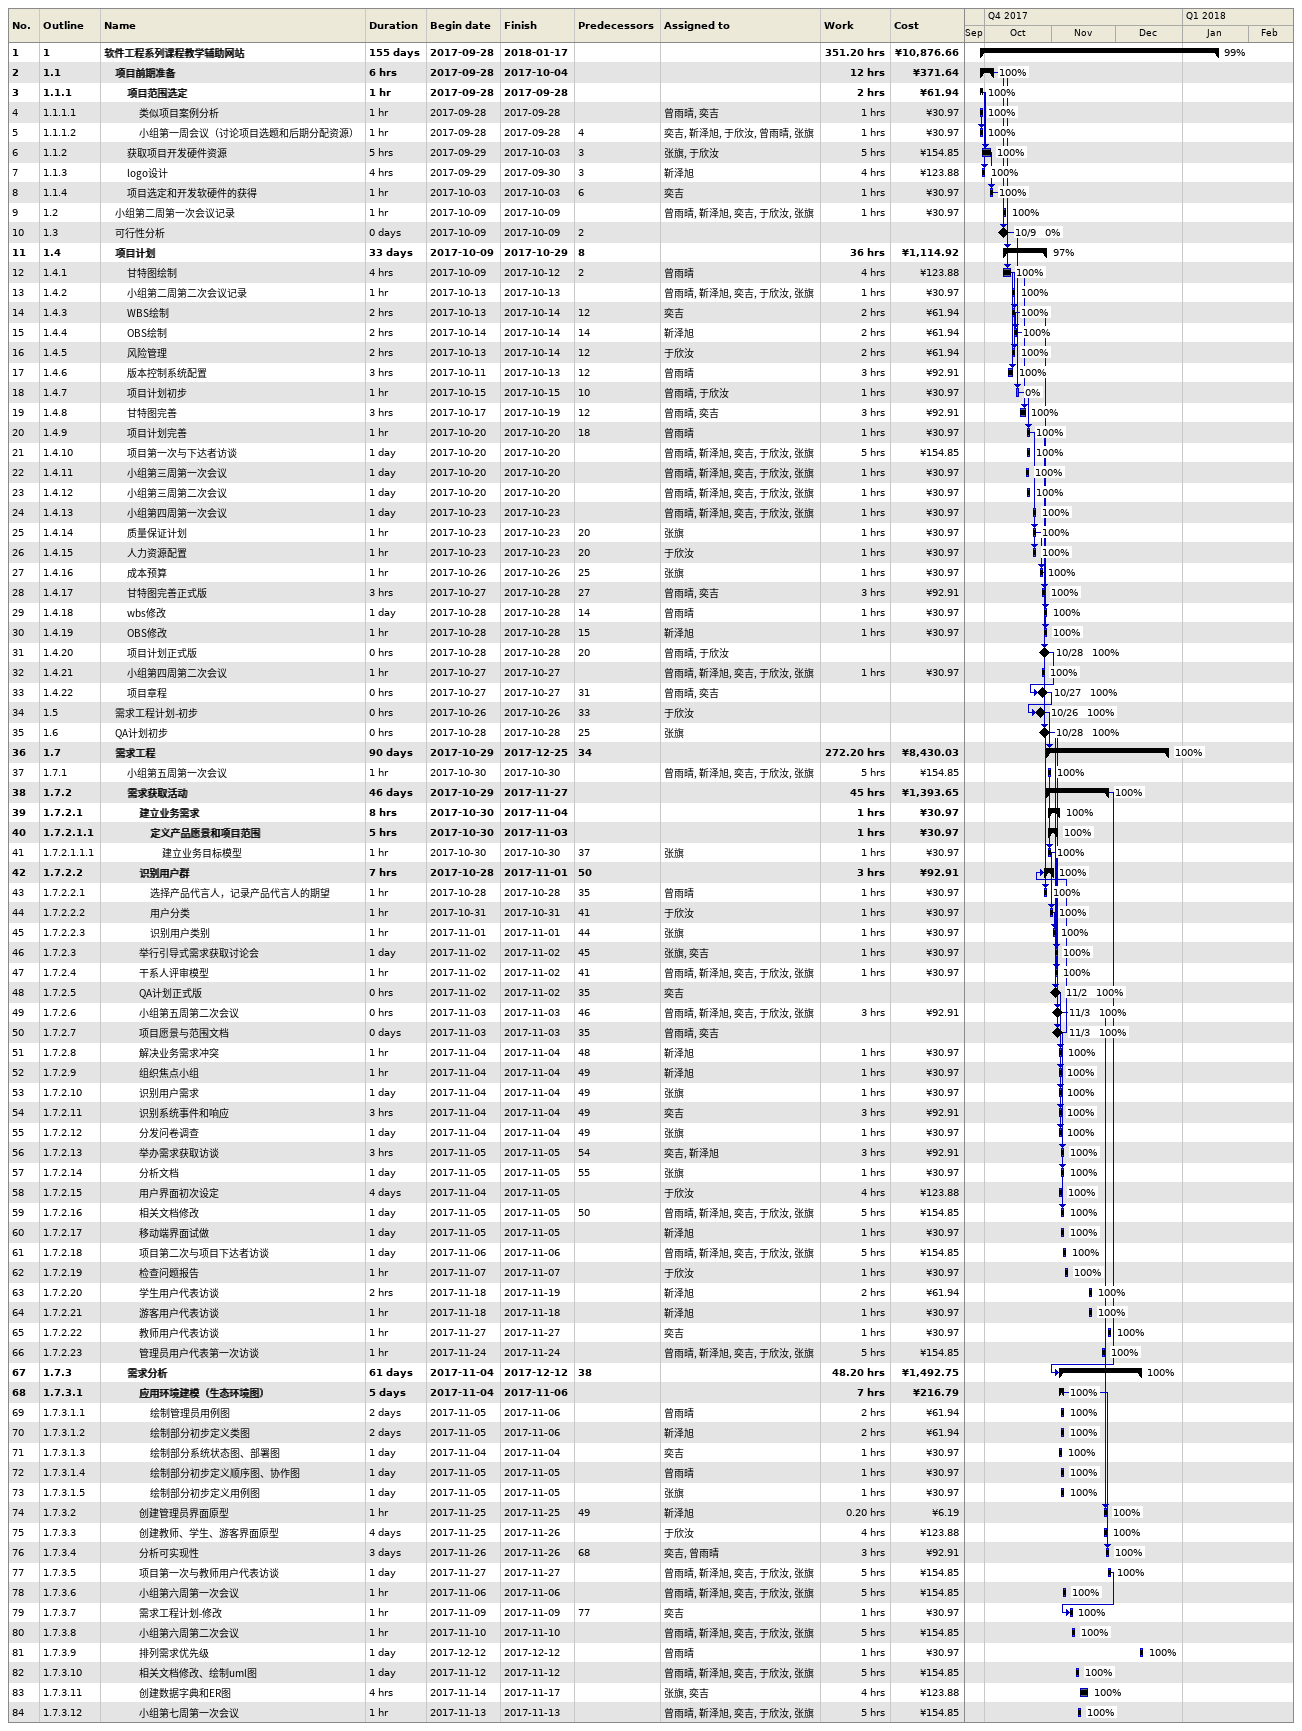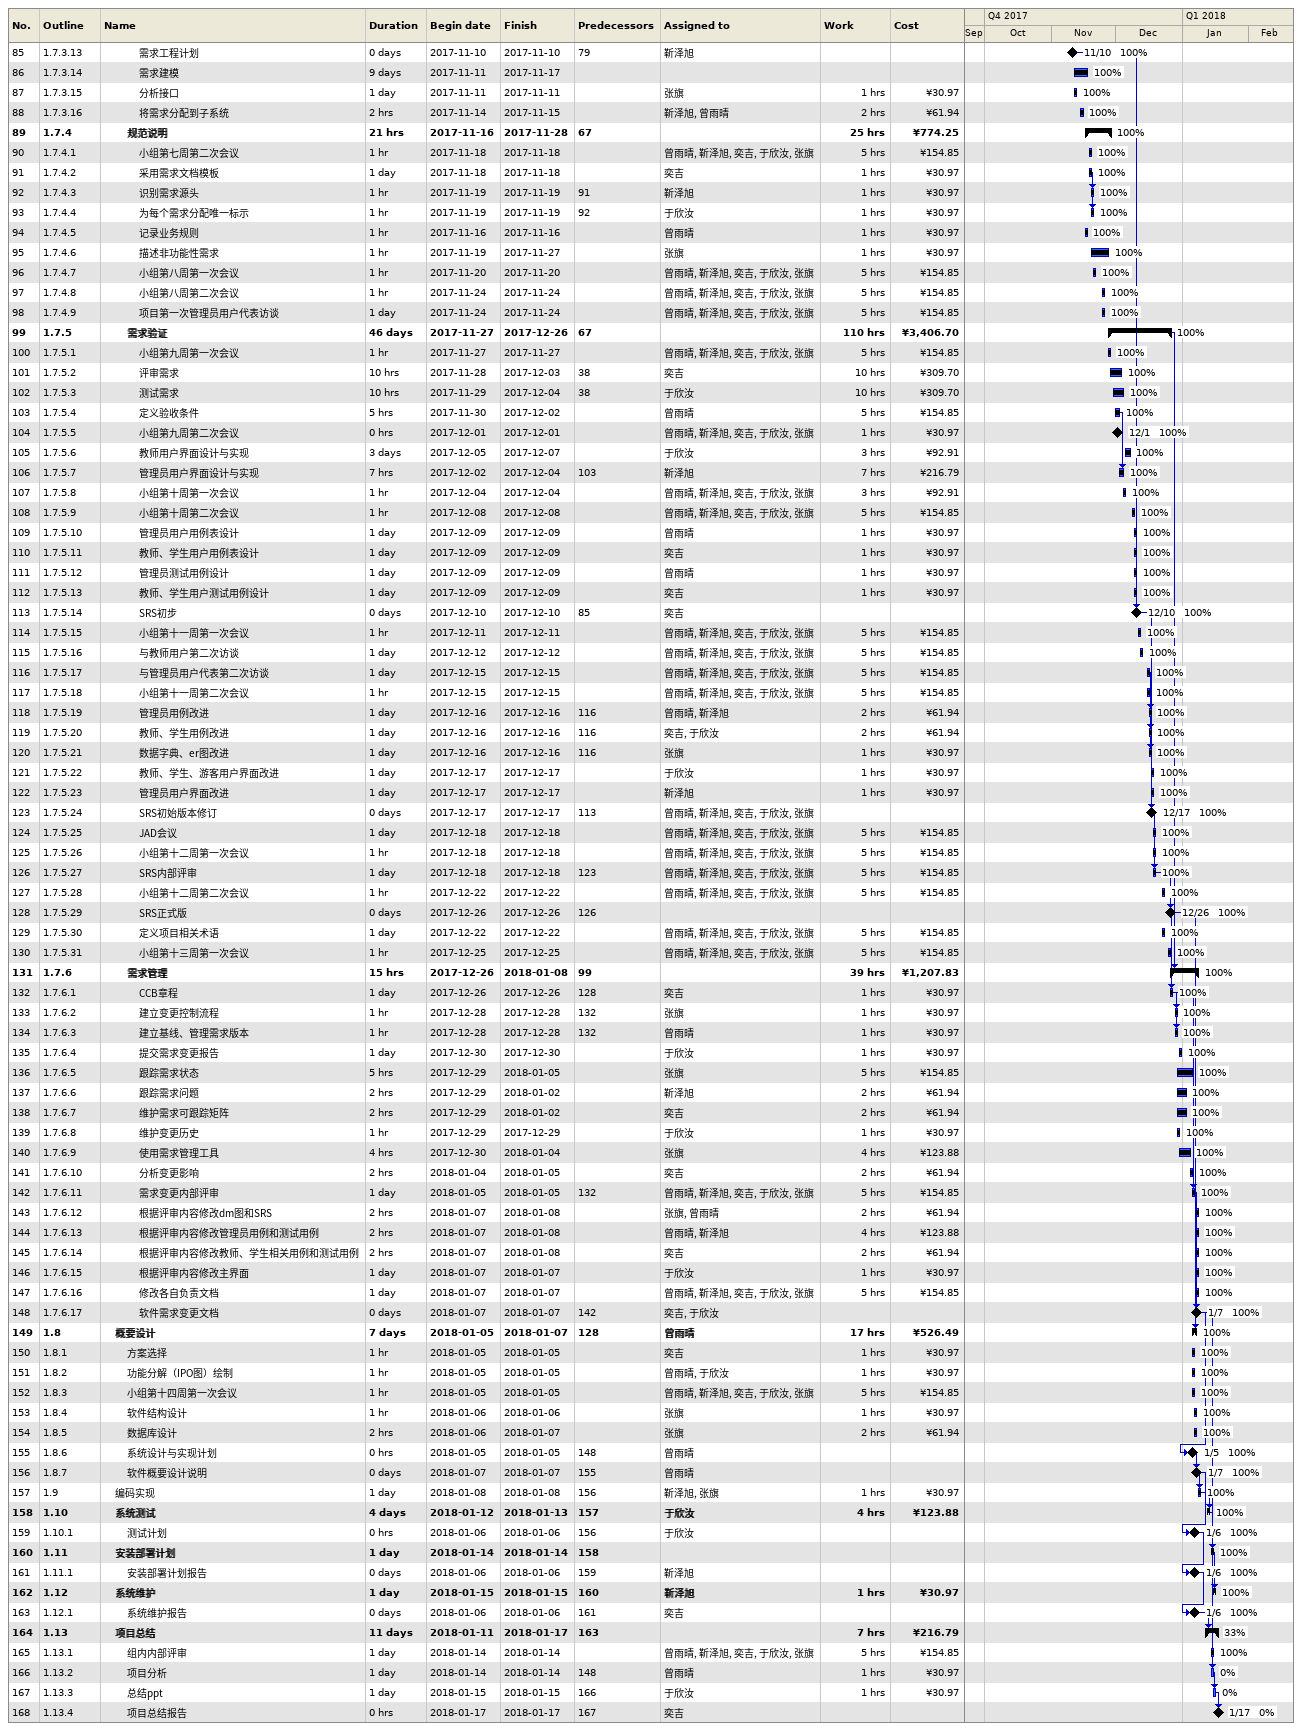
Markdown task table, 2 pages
| ID | WBS | Task | Duration | Start | Finish | Predecessors | Resources | % complete | Work (h) | Cost (¥) |
|---|---|---|---|---|---|---|---|---|---|---|
| 1 | 1 | **软件工程系列课程教学辅助网站** | 155d | 2017-09-28 | 2018-01-17 |  |  | 99 | 351.20 | 10876.66 |
| 2 | 1.1 | **项目前期准备** | 6h | 2017-09-28 | 2017-10-04 |  |  | 100 | 12 | 371.64 |
| 3 | 1.1.1 | **项目范围选定** | 1h | 2017-09-28 | 2017-09-28 |  |  | 100 | 2 | 61.94 |
| 4 | 1.1.1.1 | 类似项目案例分析 | 1h | 2017-09-28 | 2017-09-28 |  | 曾雨晴, 奕吉 | 100 | 1 | 30.97 |
| 5 | 1.1.1.2 | 小组第一周会议（讨论项目选题和后期分配资源） | 1h | 2017-09-28 | 2017-09-28 | 4 | 奕吉, 靳泽旭, 于欣汝, 曾雨晴, 张旗 | 100 | 1 | 30.97 |
| 6 | 1.1.2 | 获取项目开发硬件资源 | 5h | 2017-09-29 | 2017-10-03 | 3 | 张旗, 于欣汝 | 100 | 5 | 154.85 |
| 7 | 1.1.3 | logo设计 | 4h | 2017-09-29 | 2017-09-30 | 3 | 靳泽旭 | 100 | 4 | 123.88 |
| 8 | 1.1.4 | 项目选定和开发软硬件的获得 | 1h | 2017-10-03 | 2017-10-03 | 6 | 奕吉 | 100 | 1 | 30.97 |
| 9 | 1.2 | 小组第二周第一次会议记录 | 1h | 2017-10-09 | 2017-10-09 |  | 曾雨晴, 靳泽旭, 奕吉, 于欣汝, 张旗 | 100 | 1 | 30.97 |
| 10 | 1.3 | 可行性分析 | 0d | 2017-10-09 | 2017-10-09 | 2 |  | 0 |  |  |
| 11 | 1.4 | **项目计划** | 33d | 2017-10-09 | 2017-10-29 | 8 |  | 97 | 36 | 1114.92 |
| 12 | 1.4.1 | 甘特图绘制 | 4h | 2017-10-09 | 2017-10-12 | 2 | 曾雨晴 | 100 | 4 | 123.88 |
| 13 | 1.4.2 | 小组第二周第二次会议记录 | 1h | 2017-10-13 | 2017-10-13 |  | 曾雨晴, 靳泽旭, 奕吉, 于欣汝, 张旗 | 100 | 1 | 30.97 |
| 14 | 1.4.3 | WBS绘制 | 2h | 2017-10-13 | 2017-10-14 | 12 | 奕吉 | 100 | 2 | 61.94 |
| 15 | 1.4.4 | OBS绘制 | 2h | 2017-10-14 | 2017-10-14 | 14 | 靳泽旭 | 100 | 2 | 61.94 |
| 16 | 1.4.5 | 风险管理 | 2h | 2017-10-13 | 2017-10-14 | 12 | 于欣汝 | 100 | 2 | 61.94 |
| 17 | 1.4.6 | 版本控制系统配置 | 3h | 2017-10-11 | 2017-10-13 | 12 | 曾雨晴 | 100 | 3 | 92.91 |
| 18 | 1.4.7 | 项目计划初步 | 1h | 2017-10-15 | 2017-10-15 | 10 | 曾雨晴, 于欣汝 | 0 | 1 | 30.97 |
| 19 | 1.4.8 | 甘特图完善 | 3h | 2017-10-17 | 2017-10-19 | 12 | 曾雨晴, 奕吉 | 100 | 3 | 92.91 |
| 20 | 1.4.9 | 项目计划完善 | 1h | 2017-10-20 | 2017-10-20 | 18 | 曾雨晴 | 100 | 1 | 30.97 |
| 21 | 1.4.10 | 项目第一次与下达者访谈 | 1d | 2017-10-20 | 2017-10-20 |  | 曾雨晴, 靳泽旭, 奕吉, 于欣汝, 张旗 | 100 | 5 | 154.85 |
| 22 | 1.4.11 | 小组第三周第一次会议 | 1d | 2017-10-20 | 2017-10-20 |  | 曾雨晴, 靳泽旭, 奕吉, 于欣汝, 张旗 | 100 | 1 | 30.97 |
| 23 | 1.4.12 | 小组第三周第二次会议 | 1d | 2017-10-20 | 2017-10-20 |  | 曾雨晴, 靳泽旭, 奕吉, 于欣汝, 张旗 | 100 | 1 | 30.97 |
| 24 | 1.4.13 | 小组第四周第一次会议 | 1d | 2017-10-23 | 2017-10-23 |  | 曾雨晴, 靳泽旭, 奕吉, 于欣汝, 张旗 | 100 | 1 | 30.97 |
| 25 | 1.4.14 | 质量保证计划 | 1h | 2017-10-23 | 2017-10-23 | 20 | 张旗 | 100 | 1 | 30.97 |
| 26 | 1.4.15 | 人力资源配置 | 1h | 2017-10-23 | 2017-10-23 | 20 | 于欣汝 | 100 | 1 | 30.97 |
| 27 | 1.4.16 | 成本预算 | 1h | 2017-10-26 | 2017-10-26 | 25 | 张旗 | 100 | 1 | 30.97 |
| 28 | 1.4.17 | 甘特图完善正式版 | 3h | 2017-10-27 | 2017-10-28 | 27 | 曾雨晴, 奕吉 | 100 | 3 | 92.91 |
| 29 | 1.4.18 | wbs修改 | 1d | 2017-10-28 | 2017-10-28 | 14 | 曾雨晴 | 100 | 1 | 30.97 |
| 30 | 1.4.19 | OBS修改 | 1h | 2017-10-28 | 2017-10-28 | 15 | 靳泽旭 | 100 | 1 | 30.97 |
| 31 | 1.4.20 | 项目计划正式版 | 0h | 2017-10-28 | 2017-10-28 | 20 | 曾雨晴, 于欣汝 | 100 |  |  |
| 32 | 1.4.21 | 小组第四周第二次会议 | 1h | 2017-10-27 | 2017-10-27 |  | 曾雨晴, 靳泽旭, 奕吉, 于欣汝, 张旗 | 100 | 1 | 30.97 |
| 33 | 1.4.22 | 项目章程 | 0h | 2017-10-27 | 2017-10-27 | 31 | 曾雨晴, 奕吉 | 100 |  |  |
| 34 | 1.5 | 需求工程计划-初步 | 0h | 2017-10-26 | 2017-10-26 | 33 | 于欣汝 | 100 |  |  |
| 35 | 1.6 | QA计划初步 | 0h | 2017-10-28 | 2017-10-28 | 25 | 张旗 | 100 |  |  |
| 36 | 1.7 | **需求工程** | 90d | 2017-10-29 | 2017-12-25 | 34 |  | 100 | 272.20 | 8430.03 |
| 37 | 1.7.1 | 小组第五周第一次会议 | 1h | 2017-10-30 | 2017-10-30 |  | 曾雨晴, 靳泽旭, 奕吉, 于欣汝, 张旗 | 100 | 5 | 154.85 |
| 38 | 1.7.2 | **需求获取活动** | 46d | 2017-10-29 | 2017-11-27 |  |  | 100 | 45 | 1393.65 |
| 39 | 1.7.2.1 | **建立业务需求** | 8h | 2017-10-30 | 2017-11-04 |  |  | 100 | 1 | 30.97 |
| 40 | 1.7.2.1.1 | **定义产品愿景和项目范围** | 5h | 2017-10-30 | 2017-11-03 |  |  | 100 | 1 | 30.97 |
| 41 | 1.7.2.1.1.1 | 建立业务目标模型 | 1h | 2017-10-30 | 2017-10-30 | 37 | 张旗 | 100 | 1 | 30.97 |
| 42 | 1.7.2.2 | **识别用户群** | 7h | 2017-10-28 | 2017-11-01 | 50 |  | 100 | 3 | 92.91 |
| 43 | 1.7.2.2.1 | 选择产品代言人，记录产品代言人的期望 | 1h | 2017-10-28 | 2017-10-28 | 35 | 曾雨晴 | 100 | 1 | 30.97 |
| 44 | 1.7.2.2.2 | 用户分类 | 1h | 2017-10-31 | 2017-10-31 | 41 | 于欣汝 | 100 | 1 | 30.97 |
| 45 | 1.7.2.2.3 | 识别用户类别 | 1h | 2017-11-01 | 2017-11-01 | 44 | 张旗 | 100 | 1 | 30.97 |
| 46 | 1.7.2.3 | 举行引导式需求获取讨论会 | 1d | 2017-11-02 | 2017-11-02 | 45 | 张旗, 奕吉 | 100 | 1 | 30.97 |
| 47 | 1.7.2.4 | 干系人评审模型 | 1h | 2017-11-02 | 2017-11-02 | 41 | 曾雨晴, 靳泽旭, 奕吉, 于欣汝, 张旗 | 100 | 1 | 30.97 |
| 48 | 1.7.2.5 | QA计划正式版 | 0h | 2017-11-02 | 2017-11-02 | 35 | 奕吉 | 100 |  |  |
| 49 | 1.7.2.6 | 小组第五周第二次会议 | 0h | 2017-11-03 | 2017-11-03 | 46 | 曾雨晴, 靳泽旭, 奕吉, 于欣汝, 张旗 | 100 | 3 | 92.91 |
| 50 | 1.7.2.7 | 项目愿景与范围文档 | 0d | 2017-11-03 | 2017-11-03 | 35 | 曾雨晴, 奕吉 | 100 |  |  |
| 51 | 1.7.2.8 | 解决业务需求冲突 | 1h | 2017-11-04 | 2017-11-04 | 48 | 靳泽旭 | 100 | 1 | 30.97 |
| 52 | 1.7.2.9 | 组织焦点小组 | 1h | 2017-11-04 | 2017-11-04 | 49 | 靳泽旭 | 100 | 1 | 30.97 |
| 53 | 1.7.2.10 | 识别用户需求 | 1d | 2017-11-04 | 2017-11-04 | 49 | 张旗 | 100 | 1 | 30.97 |
| 54 | 1.7.2.11 | 识别系统事件和响应 | 3h | 2017-11-04 | 2017-11-04 | 49 | 奕吉 | 100 | 3 | 92.91 |
| 55 | 1.7.2.12 | 分发问卷调查 | 1d | 2017-11-04 | 2017-11-04 | 49 | 张旗 | 100 | 1 | 30.97 |
| 56 | 1.7.2.13 | 举办需求获取访谈 | 3h | 2017-11-05 | 2017-11-05 | 54 | 奕吉, 靳泽旭 | 100 | 3 | 92.91 |
| 57 | 1.7.2.14 | 分析文档 | 1d | 2017-11-05 | 2017-11-05 | 55 | 张旗 | 100 | 1 | 30.97 |
| 58 | 1.7.2.15 | 用户界面初次设定 | 4d | 2017-11-04 | 2017-11-05 |  | 于欣汝 | 100 | 4 | 123.88 |
| 59 | 1.7.2.16 | 相关文档修改 | 1d | 2017-11-05 | 2017-11-05 | 50 | 曾雨晴, 靳泽旭, 奕吉, 于欣汝, 张旗 | 100 | 5 | 154.85 |
| 60 | 1.7.2.17 | 移动端界面试做 | 1d | 2017-11-05 | 2017-11-05 |  | 靳泽旭 | 100 | 1 | 30.97 |
| 61 | 1.7.2.18 | 项目第二次与项目下达者访谈 | 1d | 2017-11-06 | 2017-11-06 |  | 曾雨晴, 靳泽旭, 奕吉, 于欣汝, 张旗 | 100 | 5 | 154.85 |
| 62 | 1.7.2.19 | 检查问题报告 | 1h | 2017-11-07 | 2017-11-07 |  | 于欣汝 | 100 | 1 | 30.97 |
| 63 | 1.7.2.20 | 学生用户代表访谈 | 2h | 2017-11-18 | 2017-11-19 |  | 靳泽旭 | 100 | 2 | 61.94 |
| 64 | 1.7.2.21 | 游客用户代表访谈 | 1h | 2017-11-18 | 2017-11-18 |  | 靳泽旭 | 100 | 1 | 30.97 |
| 65 | 1.7.2.22 | 教师用户代表访谈 | 1h | 2017-11-27 | 2017-11-27 |  | 奕吉 | 100 | 1 | 30.97 |
| 66 | 1.7.2.23 | 管理员用户代表第一次访谈 | 1h | 2017-11-24 | 2017-11-24 |  | 曾雨晴, 靳泽旭, 奕吉, 于欣汝, 张旗 | 100 | 5 | 154.85 |
| 67 | 1.7.3 | **需求分析** | 61d | 2017-11-04 | 2017-12-12 | 38 |  | 100 | 48.20 | 1492.75 |
| 68 | 1.7.3.1 | **应用环境建模（生态环境图）** | 5d | 2017-11-04 | 2017-11-06 |  |  | 100 | 7 | 216.79 |
| 69 | 1.7.3.1.1 | 绘制管理员用例图 | 2d | 2017-11-05 | 2017-11-06 |  | 曾雨晴 | 100 | 2 | 61.94 |
| 70 | 1.7.3.1.2 | 绘制部分初步定义类图 | 2d | 2017-11-05 | 2017-11-06 |  | 靳泽旭 | 100 | 2 | 61.94 |
| 71 | 1.7.3.1.3 | 绘制部分系统状态图、部署图 | 1d | 2017-11-04 | 2017-11-04 |  | 奕吉 | 100 | 1 | 30.97 |
| 72 | 1.7.3.1.4 | 绘制部分初步定义顺序图、协作图 | 1d | 2017-11-05 | 2017-11-05 |  | 曾雨晴 | 100 | 1 | 30.97 |
| 73 | 1.7.3.1.5 | 绘制部分初步定义用例图 | 1d | 2017-11-05 | 2017-11-05 |  | 张旗 | 100 | 1 | 30.97 |
| 74 | 1.7.3.2 | 创建管理员界面原型 | 1h | 2017-11-25 | 2017-11-25 | 49 | 靳泽旭 | 100 | 0.20 | 6.19 |
| 75 | 1.7.3.3 | 创建教师、学生、游客界面原型 | 4d | 2017-11-25 | 2017-11-26 |  | 于欣汝 | 100 | 4 | 123.88 |
| 76 | 1.7.3.4 | 分析可实现性 | 3d | 2017-11-26 | 2017-11-26 | 68 | 奕吉, 曾雨晴 | 100 | 3 | 92.91 |
| 77 | 1.7.3.5 | 项目第一次与教师用户代表访谈 | 1d | 2017-11-27 | 2017-11-27 |  | 曾雨晴, 靳泽旭, 奕吉, 于欣汝, 张旗 | 100 | 5 | 154.85 |
| 78 | 1.7.3.6 | 小组第六周第一次会议 | 1h | 2017-11-06 | 2017-11-06 |  | 曾雨晴, 靳泽旭, 奕吉, 于欣汝, 张旗 | 100 | 5 | 154.85 |
| 79 | 1.7.3.7 | 需求工程计划-修改 | 1h | 2017-11-09 | 2017-11-09 | 77 | 奕吉 | 100 | 1 | 30.97 |
| 80 | 1.7.3.8 | 小组第六周第二次会议 | 1h | 2017-11-10 | 2017-11-10 |  | 曾雨晴, 靳泽旭, 奕吉, 于欣汝, 张旗 | 100 | 5 | 154.85 |
| 81 | 1.7.3.9 | 排列需求优先级 | 1d | 2017-12-12 | 2017-12-12 |  | 曾雨晴 | 100 | 1 | 30.97 |
| 82 | 1.7.3.10 | 相关文档修改、绘制uml图 | 1d | 2017-11-12 | 2017-11-12 |  | 曾雨晴, 靳泽旭, 奕吉, 于欣汝, 张旗 | 100 | 5 | 154.85 |
| 83 | 1.7.3.11 | 创建数据字典和ER图 | 4h | 2017-11-14 | 2017-11-17 |  | 张旗, 奕吉 | 100 | 4 | 123.88 |
| 84 | 1.7.3.12 | 小组第七周第一次会议 | 1h | 2017-11-13 | 2017-11-13 |  | 曾雨晴, 靳泽旭, 奕吉, 于欣汝, 张旗 | 100 | 5 | 154.85 |
| 85 | 1.7.3.13 | 需求工程计划 | 0d | 2017-11-10 | 2017-11-10 | 79 | 靳泽旭 | 100 |  |  |
| 86 | 1.7.3.14 | 需求建模 | 9d | 2017-11-11 | 2017-11-17 |  |  | 100 |  |  |
| 87 | 1.7.3.15 | 分析接口 | 1d | 2017-11-11 | 2017-11-11 |  | 张旗 | 100 | 1 | 30.97 |
| 88 | 1.7.3.16 | 将需求分配到子系统 | 2h | 2017-11-14 | 2017-11-15 |  | 靳泽旭, 曾雨晴 | 100 | 2 | 61.94 |
| 89 | 1.7.4 | **规范说明** | 21h | 2017-11-16 | 2017-11-28 | 67 |  | 100 | 25 | 774.25 |
| 90 | 1.7.4.1 | 小组第七周第二次会议 | 1h | 2017-11-18 | 2017-11-18 |  | 曾雨晴, 靳泽旭, 奕吉, 于欣汝, 张旗 | 100 | 5 | 154.85 |
| 91 | 1.7.4.2 | 采用需求文档模板 | 1d | 2017-11-18 | 2017-11-18 |  | 奕吉 | 100 | 1 | 30.97 |
| 92 | 1.7.4.3 | 识别需求源头 | 1h | 2017-11-19 | 2017-11-19 | 91 | 靳泽旭 | 100 | 1 | 30.97 |
| 93 | 1.7.4.4 | 为每个需求分配唯一标示 | 1h | 2017-11-19 | 2017-11-19 | 92 | 于欣汝 | 100 | 1 | 30.97 |
| 94 | 1.7.4.5 | 记录业务规则 | 1h | 2017-11-16 | 2017-11-16 |  | 曾雨晴 | 100 | 1 | 30.97 |
| 95 | 1.7.4.6 | 描述非功能性需求 | 1h | 2017-11-19 | 2017-11-27 |  | 张旗 | 100 | 1 | 30.97 |
| 96 | 1.7.4.7 | 小组第八周第一次会议 | 1h | 2017-11-20 | 2017-11-20 |  | 曾雨晴, 靳泽旭, 奕吉, 于欣汝, 张旗 | 100 | 5 | 154.85 |
| 97 | 1.7.4.8 | 小组第八周第二次会议 | 1h | 2017-11-24 | 2017-11-24 |  | 曾雨晴, 靳泽旭, 奕吉, 于欣汝, 张旗 | 100 | 5 | 154.85 |
| 98 | 1.7.4.9 | 项目第一次管理员用户代表访谈 | 1d | 2017-11-24 | 2017-11-24 |  | 曾雨晴, 靳泽旭, 奕吉, 于欣汝, 张旗 | 100 | 5 | 154.85 |
| 99 | 1.7.5 | **需求验证** | 46d | 2017-11-27 | 2017-12-26 | 67 |  | 100 | 110 | 3406.70 |
| 100 | 1.7.5.1 | 小组第九周第一次会议 | 1h | 2017-11-27 | 2017-11-27 |  | 曾雨晴, 靳泽旭, 奕吉, 于欣汝, 张旗 | 100 | 5 | 154.85 |
| 101 | 1.7.5.2 | 评审需求 | 10h | 2017-11-28 | 2017-12-03 | 38 | 奕吉 | 100 | 10 | 309.70 |
| 102 | 1.7.5.3 | 测试需求 | 10h | 2017-11-29 | 2017-12-04 | 38 | 于欣汝 | 100 | 10 | 309.70 |
| 103 | 1.7.5.4 | 定义验收条件 | 5h | 2017-11-30 | 2017-12-02 |  | 曾雨晴 | 100 | 5 | 154.85 |
| 104 | 1.7.5.5 | 小组第九周第二次会议 | 0h | 2017-12-01 | 2017-12-01 |  | 曾雨晴, 靳泽旭, 奕吉, 于欣汝, 张旗 | 100 | 1 | 30.97 |
| 105 | 1.7.5.6 | 教师用户界面设计与实现 | 3d | 2017-12-05 | 2017-12-07 |  | 于欣汝 | 100 | 3 | 92.91 |
| 106 | 1.7.5.7 | 管理员用户界面设计与实现 | 7h | 2017-12-02 | 2017-12-04 | 103 | 靳泽旭 | 100 | 7 | 216.79 |
| 107 | 1.7.5.8 | 小组第十周第一次会议 | 1h | 2017-12-04 | 2017-12-04 |  | 曾雨晴, 靳泽旭, 奕吉, 于欣汝, 张旗 | 100 | 3 | 92.91 |
| 108 | 1.7.5.9 | 小组第十周第二次会议 | 1h | 2017-12-08 | 2017-12-08 |  | 曾雨晴, 靳泽旭, 奕吉, 于欣汝, 张旗 | 100 | 5 | 154.85 |
| 109 | 1.7.5.10 | 管理员用户用例表设计 | 1d | 2017-12-09 | 2017-12-09 |  | 曾雨晴 | 100 | 1 | 30.97 |
| 110 | 1.7.5.11 | 教师、学生用户用例表设计 | 1d | 2017-12-09 | 2017-12-09 |  | 奕吉 | 100 | 1 | 30.97 |
| 111 | 1.7.5.12 | 管理员测试用例设计 | 1d | 2017-12-09 | 2017-12-09 |  | 曾雨晴 | 100 | 1 | 30.97 |
| 112 | 1.7.5.13 | 教师、学生用户测试用例设计 | 1d | 2017-12-09 | 2017-12-09 |  | 奕吉 | 100 | 1 | 30.97 |
| 113 | 1.7.5.14 | SRS初步 | 0d | 2017-12-10 | 2017-12-10 | 85 | 奕吉 | 100 |  |  |
| 114 | 1.7.5.15 | 小组第十一周第一次会议 | 1h | 2017-12-11 | 2017-12-11 |  | 曾雨晴, 靳泽旭, 奕吉, 于欣汝, 张旗 | 100 | 5 | 154.85 |
| 115 | 1.7.5.16 | 与教师用户第二次访谈 | 1d | 2017-12-12 | 2017-12-12 |  | 曾雨晴, 靳泽旭, 奕吉, 于欣汝, 张旗 | 100 | 5 | 154.85 |
| 116 | 1.7.5.17 | 与管理员用户代表第二次访谈 | 1d | 2017-12-15 | 2017-12-15 |  | 曾雨晴, 靳泽旭, 奕吉, 于欣汝, 张旗 | 100 | 5 | 154.85 |
| 117 | 1.7.5.18 | 小组第十一周第二次会议 | 1h | 2017-12-15 | 2017-12-15 |  | 曾雨晴, 靳泽旭, 奕吉, 于欣汝, 张旗 | 100 | 5 | 154.85 |
| 118 | 1.7.5.19 | 管理员用例改进 | 1d | 2017-12-16 | 2017-12-16 | 116 | 曾雨晴, 靳泽旭 | 100 | 2 | 61.94 |
| 119 | 1.7.5.20 | 教师、学生用例改进 | 1d | 2017-12-16 | 2017-12-16 | 116 | 奕吉, 于欣汝 | 100 | 2 | 61.94 |
| 120 | 1.7.5.21 | 数据字典、er图改进 | 1d | 2017-12-16 | 2017-12-16 | 116 | 张旗 | 100 | 1 | 30.97 |
| 121 | 1.7.5.22 | 教师、学生、游客用户界面改进 | 1d | 2017-12-17 | 2017-12-17 |  | 于欣汝 | 100 | 1 | 30.97 |
| 122 | 1.7.5.23 | 管理员用户界面改进 | 1d | 2017-12-17 | 2017-12-17 |  | 靳泽旭 | 100 | 1 | 30.97 |
| 123 | 1.7.5.24 | SRS初始版本修订 | 0d | 2017-12-17 | 2017-12-17 | 113 | 曾雨晴, 靳泽旭, 奕吉, 于欣汝, 张旗 | 100 |  |  |
| 124 | 1.7.5.25 | JAD会议 | 1d | 2017-12-18 | 2017-12-18 |  | 曾雨晴, 靳泽旭, 奕吉, 于欣汝, 张旗 | 100 | 5 | 154.85 |
| 125 | 1.7.5.26 | 小组第十二周第一次会议 | 1h | 2017-12-18 | 2017-12-18 |  | 曾雨晴, 靳泽旭, 奕吉, 于欣汝, 张旗 | 100 | 5 | 154.85 |
| 126 | 1.7.5.27 | SRS内部评审 | 1d | 2017-12-18 | 2017-12-18 | 123 | 曾雨晴, 靳泽旭, 奕吉, 于欣汝, 张旗 | 100 | 5 | 154.85 |
| 127 | 1.7.5.28 | 小组第十二周第二次会议 | 1h | 2017-12-22 | 2017-12-22 |  | 曾雨晴, 靳泽旭, 奕吉, 于欣汝, 张旗 | 100 | 5 | 154.85 |
| 128 | 1.7.5.29 | SRS正式版 | 0d | 2017-12-26 | 2017-12-26 | 126 |  | 100 |  |  |
| 129 | 1.7.5.30 | 定义项目相关术语 | 1d | 2017-12-22 | 2017-12-22 |  | 曾雨晴, 靳泽旭, 奕吉, 于欣汝, 张旗 | 100 | 5 | 154.85 |
| 130 | 1.7.5.31 | 小组第十三周第一次会议 | 1h | 2017-12-25 | 2017-12-25 |  | 曾雨晴, 靳泽旭, 奕吉, 于欣汝, 张旗 | 100 | 5 | 154.85 |
| 131 | 1.7.6 | **需求管理** | 15h | 2017-12-26 | 2018-01-08 | 99 |  | 100 | 39 | 1207.83 |
| 132 | 1.7.6.1 | CCB章程 | 1d | 2017-12-26 | 2017-12-26 | 128 | 奕吉 | 100 | 1 | 30.97 |
| 133 | 1.7.6.2 | 建立变更控制流程 | 1h | 2017-12-28 | 2017-12-28 | 132 | 张旗 | 100 | 1 | 30.97 |
| 134 | 1.7.6.3 | 建立基线、管理需求版本 | 1h | 2017-12-28 | 2017-12-28 | 132 | 曾雨晴 | 100 | 1 | 30.97 |
| 135 | 1.7.6.4 | 提交需求变更报告 | 1d | 2017-12-30 | 2017-12-30 |  | 于欣汝 | 100 | 1 | 30.97 |
| 136 | 1.7.6.5 | 跟踪需求状态 | 5h | 2017-12-29 | 2018-01-05 |  | 张旗 | 100 | 5 | 154.85 |
| 137 | 1.7.6.6 | 跟踪需求问题 | 2h | 2017-12-29 | 2018-01-02 |  | 靳泽旭 | 100 | 2 | 61.94 |
| 138 | 1.7.6.7 | 维护需求可跟踪矩阵 | 2h | 2017-12-29 | 2018-01-02 |  | 奕吉 | 100 | 2 | 61.94 |
| 139 | 1.7.6.8 | 维护变更历史 | 1h | 2017-12-29 | 2017-12-29 |  | 于欣汝 | 100 | 1 | 30.97 |
| 140 | 1.7.6.9 | 使用需求管理工具 | 4h | 2017-12-30 | 2018-01-04 |  | 张旗 | 100 | 4 | 123.88 |
| 141 | 1.7.6.10 | 分析变更影响 | 2h | 2018-01-04 | 2018-01-05 |  | 奕吉 | 100 | 2 | 61.94 |
| 142 | 1.7.6.11 | 需求变更内部评审 | 1d | 2018-01-05 | 2018-01-05 | 132 | 曾雨晴, 靳泽旭, 奕吉, 于欣汝, 张旗 | 100 | 5 | 154.85 |
| 143 | 1.7.6.12 | 根据评审内容修改dm图和SRS | 2h | 2018-01-07 | 2018-01-08 |  | 张旗, 曾雨晴 | 100 | 2 | 61.94 |
| 144 | 1.7.6.13 | 根据评审内容修改管理员用例和测试用例 | 2h | 2018-01-07 | 2018-01-08 |  | 曾雨晴, 靳泽旭 | 100 | 4 | 123.88 |
| 145 | 1.7.6.14 | 根据评审内容修改教师、学生相关用例和测试用例 | 2h | 2018-01-07 | 2018-01-08 |  | 奕吉 | 100 | 2 | 61.94 |
| 146 | 1.7.6.15 | 根据评审内容修改主界面 | 1d | 2018-01-07 | 2018-01-07 |  | 于欣汝 | 100 | 1 | 30.97 |
| 147 | 1.7.6.16 | 修改各自负责文档 | 1d | 2018-01-07 | 2018-01-07 |  | 曾雨晴, 靳泽旭, 奕吉, 于欣汝, 张旗 | 100 | 5 | 154.85 |
| 148 | 1.7.6.17 | 软件需求变更文档 | 0d | 2018-01-07 | 2018-01-07 | 142 | 奕吉, 于欣汝 | 100 |  |  |
| 149 | 1.8 | **概要设计** | 7d | 2018-01-05 | 2018-01-07 | 128 | 曾雨晴 | 100 | 17 | 526.49 |
| 150 | 1.8.1 | 方案选择 | 1h | 2018-01-05 | 2018-01-05 |  | 奕吉 | 100 | 1 | 30.97 |
| 151 | 1.8.2 | 功能分解（IPO图）绘制 | 1h | 2018-01-05 | 2018-01-05 |  | 曾雨晴, 于欣汝 | 100 | 1 | 30.97 |
| 152 | 1.8.3 | 小组第十四周第一次会议 | 1h | 2018-01-05 | 2018-01-05 |  | 曾雨晴, 靳泽旭, 奕吉, 于欣汝, 张旗 | 100 | 5 | 154.85 |
| 153 | 1.8.4 | 软件结构设计 | 1h | 2018-01-06 | 2018-01-06 |  | 张旗 | 100 | 1 | 30.97 |
| 154 | 1.8.5 | 数据库设计 | 2h | 2018-01-06 | 2018-01-07 |  | 张旗 | 100 | 2 | 61.94 |
| 155 | 1.8.6 | 系统设计与实现计划 | 0h | 2018-01-05 | 2018-01-05 | 148 | 曾雨晴 | 100 |  |  |
| 156 | 1.8.7 | 软件概要设计说明 | 0d | 2018-01-07 | 2018-01-07 | 155 | 曾雨晴 | 100 |  |  |
| 157 | 1.9 | 编码实现 | 1d | 2018-01-08 | 2018-01-08 | 156 | 靳泽旭, 张旗 | 100 | 1 | 30.97 |
| 158 | 1.10 | **系统测试** | 4d | 2018-01-12 | 2018-01-13 | 157 | 于欣汝 | 100 | 4 | 123.88 |
| 159 | 1.10.1 | 测试计划 | 0h | 2018-01-06 | 2018-01-06 | 156 | 于欣汝 | 100 |  |  |
| 160 | 1.11 | **安装部署计划** | 1d | 2018-01-14 | 2018-01-14 | 158 |  | 100 |  |  |
| 161 | 1.11.1 | 安装部署计划报告 | 0d | 2018-01-06 | 2018-01-06 | 159 | 靳泽旭 | 100 |  |  |
| 162 | 1.12 | **系统维护** | 1d | 2018-01-15 | 2018-01-15 | 160 | 靳泽旭 | 100 | 1 | 30.97 |
| 163 | 1.12.1 | 系统维护报告 | 0d | 2018-01-06 | 2018-01-06 | 161 | 奕吉 | 100 |  |  |
| 164 | 1.13 | **项目总结** | 11d | 2018-01-11 | 2018-01-17 | 163 |  | 33 | 7 | 216.79 |
| 165 | 1.13.1 | 组内内部评审 | 1d | 2018-01-14 | 2018-01-14 |  | 曾雨晴, 靳泽旭, 奕吉, 于欣汝, 张旗 | 100 | 5 | 154.85 |
| 166 | 1.13.2 | 项目分析 | 1d | 2018-01-14 | 2018-01-14 | 148 | 曾雨晴 | 0 | 1 | 30.97 |
| 167 | 1.13.3 | 总结ppt | 1d | 2018-01-15 | 2018-01-15 | 166 | 于欣汝 | 0 | 1 | 30.97 |
| 168 | 1.13.4 | 项目总结报告 | 0h | 2018-01-17 | 2018-01-17 | 167 | 奕吉 | 0 |  |  |
